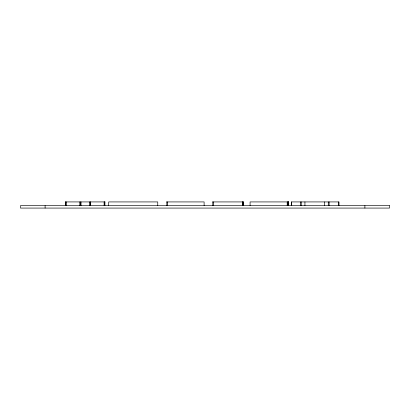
<?xml version="1.0" encoding="UTF-8"?>
<svg xmlns="http://www.w3.org/2000/svg" width="410" height="410" viewBox="0 0 410 410"><rect width="100%" height="100%" fill="white"/><g stroke="black" fill="none" stroke-linecap="round" stroke-linejoin="round"><path stroke-width="0.61" d="M65.38 201.925L105.021 201.925M166.598 201.925L204.113 201.925L204.113 205.615M212.564 201.925L243.273 201.925L243.273 205.615M288.399 201.925L250.079 201.925L250.079 205.615M364.9 205.615L364.9 208.075M339.008 205.615L339.008 201.925L291.361 201.925L291.361 205.615M338.686 201.925L338.686 205.615M329.117 201.925L329.117 205.615M328.277 201.925L328.277 205.615M324.392 201.925L324.392 205.615M304.932 201.925L304.932 205.615M301.232 201.925L301.232 205.615M300.392 201.925L300.392 205.615M291.643 201.925L291.643 205.615M288.24 201.925L288.179 205.615L288.158 201.925M288.076 201.925L288.076 205.615M287.835 201.925L287.835 205.615M287.195 201.925L287.195 205.615M243.176 201.925L243.176 205.615M243.074 201.925L243.074 205.615M242.976 201.925L242.976 205.615M242.874 201.925L242.874 205.615M242.371 201.925L242.371 205.615M213.466 201.925L213.466 205.615M212.79 201.925L212.79 205.615M167.5 201.925L167.5 205.615M166.824 201.925L166.824 205.615M157.753 205.615L157.753 201.925L108.701 201.925L108.701 205.615M104.919 201.925L104.919 205.615M104.617 201.925L104.617 205.615M104.119 201.925L104.119 205.615M90.487 201.925L90.487 205.615M90.226 201.925L90.226 205.615M89.365 201.925L89.365 205.615M81.036 201.925L81.036 205.615M80.175 201.925L80.175 205.615M79.914 201.925L79.914 205.615M66.261 201.925L66.261 205.615M65.779 201.925L65.779 205.615M65.482 201.925L65.482 205.615M45.1 205.615L45.1 208.075M389.5 205.615L20.5 205.615L20.5 208.075L389.5 208.075L389.5 205.615M288.338 205.615L288.338 201.925L288.317 205.615"/></g></svg>
